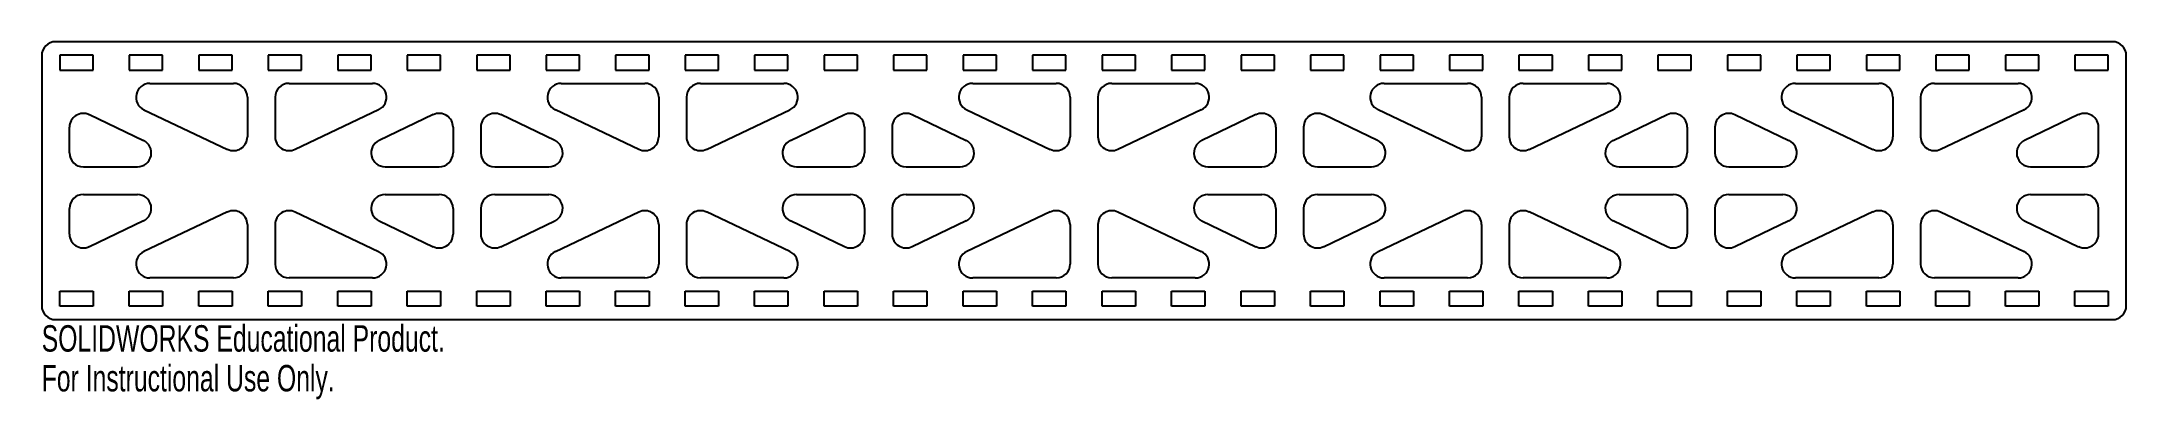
# Model space of a CAD drawing. Header units: inches. Extents: x -7.5 to 7.5, y -1.6 to 1.
import ezdxf

# ---------------------------------------------------------------- set-up
doc = ezdxf.new("R2010")
doc.units = ezdxf.units.IN
doc.header["$MEASUREMENT"] = 0
doc.styles.add('SLDTEXTSTYLE0', font='TXT', dxfattribs={"width": 0.7})

msp = doc.modelspace()

# ---------------------------------------------------------------- linework, layer by layer
at = {"color": 7, "linetype": 'Continuous', "lineweight": 25}
for p, q in [((7.4, 1), (-7.4, 1)), ((-7.13, 0.904), (-7.37, 0.904)), ((-7.37, 0.904), (-7.37, 0.796)), ((-7.13, 0.796), (-7.13, 0.904)), ((-6.63, 0.904), (-6.87, 0.904)), ((-6.87, 0.904), (-6.87, 0.796)), ((-6.63, 0.796), (-6.63, 0.904)), ((-6.13, 0.904), (-6.37, 0.904)), ((-6.37, 0.904), (-6.37, 0.796)), ((-6.13, 0.796), (-6.13, 0.904)), ((-5.63, 0.904), (-5.87, 0.904)), ((-5.87, 0.904), (-5.87, 0.796)), ((-5.63, 0.796), (-5.63, 0.904)), ((-5.13, 0.904), (-5.37, 0.904)), ((-5.37, 0.904), (-5.37, 0.796)), ((-5.13, 0.796), (-5.13, 0.904)), ((-4.63, 0.904), (-4.87, 0.904)), ((-4.87, 0.904), (-4.87, 0.796)), ((-4.63, 0.796), (-4.63, 0.904)), ((-4.13, 0.904), (-4.37, 0.904)), ((-4.37, 0.904), (-4.37, 0.796)), ((-4.13, 0.796), (-4.13, 0.904)), ((-3.63, 0.904), (-3.87, 0.904)), ((-3.87, 0.904), (-3.87, 0.796)), ((-3.63, 0.796), (-3.63, 0.904)), ((-3.13, 0.904), (-3.37, 0.904)), ((-3.37, 0.904), (-3.37, 0.796)), ((-3.13, 0.796), (-3.13, 0.904)), ((-2.63, 0.904), (-2.87, 0.904)), ((-2.87, 0.904), (-2.87, 0.796)), ((-2.63, 0.796), (-2.63, 0.904)), ((-2.13, 0.904), (-2.37, 0.904)), ((-2.37, 0.904), (-2.37, 0.796)), ((-2.13, 0.796), (-2.13, 0.904)), ((-1.63, 0.904), (-1.87, 0.904)), ((-1.87, 0.904), (-1.87, 0.796)), ((-1.63, 0.796), (-1.63, 0.904)), ((-1.13, 0.904), (-1.37, 0.904)), ((-1.37, 0.904), (-1.37, 0.796)), ((-1.13, 0.796), (-1.13, 0.904)), ((-0.63, 0.904), (-0.87, 0.904)), ((-0.87, 0.904), (-0.87, 0.796)), ((-0.63, 0.796), (-0.63, 0.904)), ((-0.13, 0.904), (-0.37, 0.904)), ((-0.37, 0.904), (-0.37, 0.796)), ((-0.13, 0.796), (-0.13, 0.904)), ((0.37, 0.904), (0.13, 0.904)), ((0.13, 0.904), (0.13, 0.796)), ((0.37, 0.796), (0.37, 0.904)), ((0.87, 0.904), (0.63, 0.904)), ((0.63, 0.904), (0.63, 0.796)), ((0.87, 0.796), (0.87, 0.904)), ((1.37, 0.904), (1.13, 0.904)), ((1.13, 0.904), (1.13, 0.796)), ((1.37, 0.796), (1.37, 0.904)), ((1.87, 0.904), (1.63, 0.904)), ((1.63, 0.904), (1.63, 0.796)), ((1.87, 0.796), (1.87, 0.904)), ((2.37, 0.904), (2.13, 0.904)), ((2.13, 0.904), (2.13, 0.796)), ((2.37, 0.796), (2.37, 0.904)), ((2.87, 0.904), (2.63, 0.904)), ((2.63, 0.904), (2.63, 0.796)), ((2.87, 0.796), (2.87, 0.904)), ((3.37, 0.904), (3.13, 0.904)), ((3.13, 0.904), (3.13, 0.796)), ((3.37, 0.796), (3.37, 0.904)), ((3.87, 0.904), (3.63, 0.904)), ((3.63, 0.904), (3.63, 0.796)), ((3.87, 0.796), (3.87, 0.904)), ((4.37, 0.904), (4.13, 0.904)), ((4.13, 0.904), (4.13, 0.796)), ((4.37, 0.796), (4.37, 0.904)), ((4.87, 0.904), (4.63, 0.904)), ((4.63, 0.904), (4.63, 0.796)), ((4.87, 0.796), (4.87, 0.904)), ((5.37, 0.904), (5.13, 0.904)), ((5.13, 0.904), (5.13, 0.796)), ((5.37, 0.796), (5.37, 0.904)), ((5.87, 0.904), (5.63, 0.904)), ((5.63, 0.904), (5.63, 0.796)), ((5.87, 0.796), (5.87, 0.904)), ((6.37, 0.904), (6.13, 0.904)), ((6.13, 0.904), (6.13, 0.796)), ((6.37, 0.796), (6.37, 0.904)), ((6.87, 0.904), (6.63, 0.904)), ((6.63, 0.904), (6.63, 0.796)), ((6.87, 0.796), (6.87, 0.904)), ((7.37, 0.904), (7.13, 0.904)), ((7.13, 0.904), (7.13, 0.796)), ((7.37, 0.796), (7.37, 0.904)), ((-7.5, 0.9), (-7.5, -0.9)), ((-7.37, 0.796), (-7.13, 0.796)), ((-6.87, 0.796), (-6.63, 0.796)), ((-6.37, 0.796), (-6.13, 0.796)), ((-5.87, 0.796), (-5.63, 0.796)), ((-5.37, 0.796), (-5.13, 0.796)), ((-4.87, 0.796), (-4.63, 0.796)), ((-4.37, 0.796), (-4.13, 0.796)), ((-3.87, 0.796), (-3.63, 0.796)), ((-3.37, 0.796), (-3.13, 0.796)), ((-2.87, 0.796), (-2.63, 0.796)), ((-2.37, 0.796), (-2.13, 0.796)), ((-1.87, 0.796), (-1.63, 0.796)), ((-1.37, 0.796), (-1.13, 0.796)), ((-0.87, 0.796), (-0.63, 0.796)), ((-0.37, 0.796), (-0.13, 0.796)), ((0.13, 0.796), (0.37, 0.796)), ((0.63, 0.796), (0.87, 0.796)), ((1.13, 0.796), (1.37, 0.796)), ((1.63, 0.796), (1.87, 0.796)), ((2.13, 0.796), (2.37, 0.796)), ((2.63, 0.796), (2.87, 0.796)), ((3.13, 0.796), (3.37, 0.796)), ((3.63, 0.796), (3.87, 0.796)), ((4.13, 0.796), (4.37, 0.796)), ((4.63, 0.796), (4.87, 0.796)), ((5.13, 0.796), (5.37, 0.796)), ((5.63, 0.796), (5.87, 0.796)), ((6.13, 0.796), (6.37, 0.796)), ((6.63, 0.796), (6.87, 0.796)), ((7.13, 0.796), (7.37, 0.796)), ((7.5, -0.9), (7.5, 0.9)), ((-6.721, 0.7), (-6.12, 0.7)), ((-5.72, 0.7), (-5.119, 0.7)), ((-3.761, 0.7), (-3.16, 0.7)), ((-2.76, 0.7), (-2.159, 0.7)), ((-0.801, 0.7), (-0.2, 0.7)), ((0.2, 0.7), (0.801, 0.7)), ((2.159, 0.7), (2.76, 0.7)), ((3.16, 0.7), (3.761, 0.7)), ((5.119, 0.7), (5.72, 0.7)), ((6.12, 0.7), (6.721, 0.7)), ((-7.157, 0.475), (-6.768, 0.29)), ((-6.764, 0.51), (-6.163, 0.225)), ((-6.02, 0.6), (-6.02, 0.316)), ((-5.82, 0.6), (-5.82, 0.316)), ((-5.076, 0.51), (-5.677, 0.225)), ((-4.683, 0.475), (-5.072, 0.29)), ((-3.808, 0.29), (-4.197, 0.475)), ((-3.203, 0.225), (-3.804, 0.51)), ((-3.06, 0.6), (-3.06, 0.316)), ((-2.86, 0.6), (-2.86, 0.316)), ((-2.717, 0.225), (-2.116, 0.51)), ((-2.112, 0.29), (-1.723, 0.475)), ((-1.237, 0.475), (-0.848, 0.29)), ((-0.844, 0.51), (-0.243, 0.225)), ((-0.1, 0.6), (-0.1, 0.316)), ((0.1, 0.6), (0.1, 0.316)), ((0.844, 0.51), (0.243, 0.225)), ((1.237, 0.475), (0.848, 0.29)), ((2.112, 0.29), (1.723, 0.475)), ((2.717, 0.225), (2.116, 0.51)), ((2.86, 0.6), (2.86, 0.316)), ((3.06, 0.6), (3.06, 0.316)), ((3.203, 0.225), (3.804, 0.51)), ((3.808, 0.29), (4.197, 0.475)), ((4.683, 0.475), (5.072, 0.29)), ((5.076, 0.51), (5.677, 0.225)), ((5.82, 0.6), (5.82, 0.316)), ((6.02, 0.6), (6.02, 0.316)), ((6.764, 0.51), (6.163, 0.225)), ((7.157, 0.475), (6.768, 0.29)), ((-7.3, 0.2), (-7.3, 0.384)), ((-4.54, 0.384), (-4.54, 0.2)), ((-4.34, 0.384), (-4.34, 0.2)), ((-1.58, 0.384), (-1.58, 0.2)), ((-1.38, 0.384), (-1.38, 0.2)), ((1.38, 0.384), (1.38, 0.2)), ((1.58, 0.384), (1.58, 0.2)), ((4.34, 0.384), (4.34, 0.2)), ((4.54, 0.384), (4.54, 0.2)), ((7.3, 0.2), (7.3, 0.384)), ((-7.2, 0.1), (-6.811, 0.1)), ((-5.029, 0.1), (-4.64, 0.1)), ((-4.24, 0.1), (-3.851, 0.1)), ((-2.069, 0.1), (-1.68, 0.1)), ((-1.28, 0.1), (-0.891, 0.1)), ((0.891, 0.1), (1.28, 0.1)), ((1.68, 0.1), (2.069, 0.1)), ((3.851, 0.1), (4.24, 0.1)), ((4.64, 0.1), (5.029, 0.1)), ((6.811, 0.1), (7.2, 0.1)), ((-7.2, -0.1), (-6.811, -0.1)), ((-5.029, -0.1), (-4.64, -0.1)), ((-4.24, -0.1), (-3.851, -0.1)), ((-2.069, -0.1), (-1.68, -0.1)), ((-1.28, -0.1), (-0.891, -0.1)), ((0.891, -0.1), (1.28, -0.1)), ((1.68, -0.1), (2.069, -0.1)), ((3.851, -0.1), (4.24, -0.1)), ((4.64, -0.1), (5.029, -0.1)), ((6.811, -0.1), (7.2, -0.1)), ((-7.3, -0.384), (-7.3, -0.2)), ((-6.768, -0.29), (-7.157, -0.475)), ((-6.163, -0.225), (-6.764, -0.51)), ((-5.677, -0.225), (-5.076, -0.51)), ((-5.072, -0.29), (-4.683, -0.475)), ((-4.54, -0.2), (-4.54, -0.384)), ((-4.34, -0.2), (-4.34, -0.384)), ((-4.197, -0.475), (-3.808, -0.29)), ((-3.804, -0.51), (-3.203, -0.225)), ((-2.116, -0.51), (-2.717, -0.225)), ((-1.723, -0.475), (-2.112, -0.29)), ((-1.58, -0.2), (-1.58, -0.384)), ((-1.38, -0.2), (-1.38, -0.384)), ((-0.848, -0.29), (-1.237, -0.475)), ((-0.243, -0.225), (-0.844, -0.51)), ((0.243, -0.225), (0.844, -0.51)), ((0.848, -0.29), (1.237, -0.475)), ((1.38, -0.2), (1.38, -0.384)), ((1.58, -0.2), (1.58, -0.384)), ((1.723, -0.475), (2.112, -0.29)), ((2.116, -0.51), (2.717, -0.225)), ((3.804, -0.51), (3.203, -0.225)), ((4.197, -0.475), (3.808, -0.29)), ((4.34, -0.2), (4.34, -0.384)), ((4.54, -0.2), (4.54, -0.384)), ((5.072, -0.29), (4.683, -0.475)), ((5.677, -0.225), (5.076, -0.51)), ((6.163, -0.225), (6.764, -0.51)), ((6.768, -0.29), (7.157, -0.475)), ((7.3, -0.384), (7.3, -0.2)), ((-6.02, -0.316), (-6.02, -0.6)), ((-5.82, -0.316), (-5.82, -0.6)), ((-3.06, -0.316), (-3.06, -0.6)), ((-2.86, -0.316), (-2.86, -0.6)), ((-0.1, -0.316), (-0.1, -0.6)), ((0.1, -0.316), (0.1, -0.6)), ((2.86, -0.316), (2.86, -0.6)), ((3.06, -0.316), (3.06, -0.6)), ((5.82, -0.316), (5.82, -0.6)), ((6.02, -0.316), (6.02, -0.6)), ((-6.12, -0.7), (-6.721, -0.7)), ((-5.119, -0.7), (-5.72, -0.7)), ((-3.16, -0.7), (-3.761, -0.7)), ((-2.159, -0.7), (-2.76, -0.7)), ((-0.2, -0.7), (-0.801, -0.7)), ((0.801, -0.7), (0.2, -0.7)), ((2.76, -0.7), (2.159, -0.7)), ((3.761, -0.7), (3.16, -0.7)), ((5.72, -0.7), (5.119, -0.7)), ((6.721, -0.7), (6.12, -0.7)), ((-7.37, -0.904), (-7.37, -0.796)), ((-7.37, -0.796), (-7.13, -0.796)), ((-7.13, -0.796), (-7.13, -0.904)), ((-6.87, -0.904), (-6.87, -0.796)), ((-6.87, -0.796), (-6.63, -0.796)), ((-6.63, -0.796), (-6.63, -0.904)), ((-6.37, -0.904), (-6.37, -0.796)), ((-6.37, -0.796), (-6.13, -0.796)), ((-6.13, -0.796), (-6.13, -0.904)), ((-5.87, -0.904), (-5.87, -0.796)), ((-5.87, -0.796), (-5.63, -0.796)), ((-5.63, -0.796), (-5.63, -0.904)), ((-5.37, -0.904), (-5.37, -0.796)), ((-5.37, -0.796), (-5.13, -0.796)), ((-5.13, -0.796), (-5.13, -0.904)), ((-4.87, -0.904), (-4.87, -0.796)), ((-4.87, -0.796), (-4.63, -0.796)), ((-4.63, -0.796), (-4.63, -0.904)), ((-4.37, -0.904), (-4.37, -0.796)), ((-4.37, -0.796), (-4.13, -0.796)), ((-4.13, -0.796), (-4.13, -0.904)), ((-3.87, -0.904), (-3.87, -0.796)), ((-3.87, -0.796), (-3.63, -0.796)), ((-3.63, -0.796), (-3.63, -0.904)), ((-3.37, -0.904), (-3.37, -0.796)), ((-3.37, -0.796), (-3.13, -0.796)), ((-3.13, -0.796), (-3.13, -0.904)), ((-2.87, -0.904), (-2.87, -0.796)), ((-2.87, -0.796), (-2.63, -0.796)), ((-2.63, -0.796), (-2.63, -0.904)), ((-2.37, -0.904), (-2.37, -0.796)), ((-2.37, -0.796), (-2.13, -0.796)), ((-2.13, -0.796), (-2.13, -0.904)), ((-1.87, -0.904), (-1.87, -0.796)), ((-1.87, -0.796), (-1.63, -0.796)), ((-1.63, -0.796), (-1.63, -0.904)), ((-1.37, -0.904), (-1.37, -0.796)), ((-1.37, -0.796), (-1.13, -0.796)), ((-1.13, -0.796), (-1.13, -0.904)), ((-0.87, -0.904), (-0.87, -0.796)), ((-0.87, -0.796), (-0.63, -0.796)), ((-0.63, -0.796), (-0.63, -0.904)), ((-0.37, -0.904), (-0.37, -0.796)), ((-0.37, -0.796), (-0.13, -0.796)), ((-0.13, -0.796), (-0.13, -0.904)), ((0.13, -0.904), (0.13, -0.796)), ((0.13, -0.796), (0.37, -0.796)), ((0.37, -0.796), (0.37, -0.904)), ((0.63, -0.904), (0.63, -0.796)), ((0.63, -0.796), (0.87, -0.796)), ((0.87, -0.796), (0.87, -0.904)), ((1.13, -0.904), (1.13, -0.796)), ((1.13, -0.796), (1.37, -0.796)), ((1.37, -0.796), (1.37, -0.904)), ((1.63, -0.904), (1.63, -0.796)), ((1.63, -0.796), (1.87, -0.796)), ((1.87, -0.796), (1.87, -0.904)), ((2.13, -0.904), (2.13, -0.796)), ((2.13, -0.796), (2.37, -0.796)), ((2.37, -0.796), (2.37, -0.904)), ((2.63, -0.904), (2.63, -0.796)), ((2.63, -0.796), (2.87, -0.796)), ((2.87, -0.796), (2.87, -0.904)), ((3.13, -0.904), (3.13, -0.796)), ((3.13, -0.796), (3.37, -0.796)), ((3.37, -0.796), (3.37, -0.904)), ((3.63, -0.904), (3.63, -0.796)), ((3.63, -0.796), (3.87, -0.796)), ((3.87, -0.796), (3.87, -0.904)), ((4.13, -0.904), (4.13, -0.796)), ((4.13, -0.796), (4.37, -0.796)), ((4.37, -0.796), (4.37, -0.904)), ((4.63, -0.904), (4.63, -0.796)), ((4.63, -0.796), (4.87, -0.796)), ((4.87, -0.796), (4.87, -0.904)), ((5.13, -0.904), (5.13, -0.796)), ((5.13, -0.796), (5.37, -0.796)), ((5.37, -0.796), (5.37, -0.904)), ((5.63, -0.904), (5.63, -0.796)), ((5.63, -0.796), (5.87, -0.796)), ((5.87, -0.796), (5.87, -0.904)), ((6.13, -0.904), (6.13, -0.796)), ((6.13, -0.796), (6.37, -0.796)), ((6.37, -0.796), (6.37, -0.904)), ((6.63, -0.904), (6.63, -0.796)), ((6.63, -0.796), (6.87, -0.796)), ((6.87, -0.796), (6.87, -0.904)), ((7.13, -0.904), (7.13, -0.796)), ((7.13, -0.796), (7.37, -0.796)), ((7.37, -0.796), (7.37, -0.904)), ((-7.4, -1), (7.4, -1)), ((-7.13, -0.904), (-7.37, -0.904)), ((-6.63, -0.904), (-6.87, -0.904)), ((-6.13, -0.904), (-6.37, -0.904)), ((-5.63, -0.904), (-5.87, -0.904)), ((-5.13, -0.904), (-5.37, -0.904)), ((-4.63, -0.904), (-4.87, -0.904)), ((-4.13, -0.904), (-4.37, -0.904)), ((-3.63, -0.904), (-3.87, -0.904)), ((-3.13, -0.904), (-3.37, -0.904)), ((-2.63, -0.904), (-2.87, -0.904)), ((-2.13, -0.904), (-2.37, -0.904)), ((-1.63, -0.904), (-1.87, -0.904)), ((-1.13, -0.904), (-1.37, -0.904)), ((-0.63, -0.904), (-0.87, -0.904)), ((-0.13, -0.904), (-0.37, -0.904)), ((0.37, -0.904), (0.13, -0.904)), ((0.87, -0.904), (0.63, -0.904)), ((1.37, -0.904), (1.13, -0.904)), ((1.87, -0.904), (1.63, -0.904)), ((2.37, -0.904), (2.13, -0.904)), ((2.87, -0.904), (2.63, -0.904)), ((3.37, -0.904), (3.13, -0.904)), ((3.87, -0.904), (3.63, -0.904)), ((4.37, -0.904), (4.13, -0.904)), ((4.87, -0.904), (4.63, -0.904)), ((5.37, -0.904), (5.13, -0.904)), ((5.87, -0.904), (5.63, -0.904)), ((6.37, -0.904), (6.13, -0.904)), ((6.87, -0.904), (6.63, -0.904)), ((7.37, -0.904), (7.13, -0.904))]:
    msp.add_line(p, q, dxfattribs=at)
for centre, start, end in [((-7.4, 0.9), 90, 180), ((7.4, 0.9), 0, 90), ((-6.721, 0.6), 90, 244.6871), ((-6.12, 0.6), 0, 90), ((-5.72, 0.6), 90, 180), ((-5.119, 0.6), 295.3129, 90), ((-3.761, 0.6), 90, 244.6871), ((-3.16, 0.6), 0, 90), ((-2.76, 0.6), 90, 180), ((-2.159, 0.6), 295.3129, 90), ((-0.801, 0.6), 90, 244.6871), ((-0.2, 0.6), 0, 90), ((0.2, 0.6), 90, 180), ((0.801, 0.6), 295.3129, 90), ((2.159, 0.6), 90, 244.6871), ((2.76, 0.6), 0, 90), ((3.16, 0.6), 90, 180), ((3.761, 0.6), 295.3129, 90), ((5.119, 0.6), 90, 244.6871), ((5.72, 0.6), 0, 90), ((6.12, 0.6), 90, 180), ((6.721, 0.6), 295.3129, 90), ((-7.2, 0.384), 64.6871, 180), ((-4.64, 0.384), 0, 115.3129), ((-4.24, 0.384), 64.6871, 180), ((-1.68, 0.384), 0, 115.3129), ((-1.28, 0.384), 64.6871, 180), ((1.28, 0.384), 0, 115.3129), ((1.68, 0.384), 64.6871, 180), ((4.24, 0.384), 0, 115.3129), ((4.64, 0.384), 64.6871, 180), ((7.2, 0.384), 0, 115.3129), ((-6.12, 0.316), 244.6871, 0), ((-5.72, 0.316), 180, 295.3129), ((-3.16, 0.316), 244.6871, 0), ((-2.76, 0.316), 180, 295.3129), ((-0.2, 0.316), 244.6871, 0), ((0.2, 0.316), 180, 295.3129), ((2.76, 0.316), 244.6871, 0), ((3.16, 0.316), 180, 295.3129), ((5.72, 0.316), 244.6871, 0), ((6.12, 0.316), 180, 295.3129), ((-7.2, 0.2), 180, 270), ((-6.811, 0.2), 270, 64.6871), ((-5.029, 0.2), 115.3129, 270), ((-4.64, 0.2), 270, 0), ((-4.24, 0.2), 180, 270), ((-3.851, 0.2), 270, 64.6871), ((-2.069, 0.2), 115.3129, 270), ((-1.68, 0.2), 270, 0), ((-1.28, 0.2), 180, 270), ((-0.891, 0.2), 270, 64.6871), ((0.891, 0.2), 115.3129, 270), ((1.28, 0.2), 270, 0), ((1.68, 0.2), 180, 270), ((2.069, 0.2), 270, 64.6871), ((3.851, 0.2), 115.3129, 270), ((4.24, 0.2), 270, 0), ((4.64, 0.2), 180, 270), ((5.029, 0.2), 270, 64.6871), ((6.811, 0.2), 115.3129, 270), ((7.2, 0.2), 270, 0), ((-7.2, -0.2), 90, 180), ((-6.811, -0.2), 295.3129, 90), ((-5.029, -0.2), 90, 244.6871), ((-4.64, -0.2), 0, 90), ((-4.24, -0.2), 90, 180), ((-3.851, -0.2), 295.3129, 90), ((-2.069, -0.2), 90, 244.6871), ((-1.68, -0.2), 0, 90), ((-1.28, -0.2), 90, 180), ((-0.891, -0.2), 295.3129, 90), ((0.891, -0.2), 90, 244.6871), ((1.28, -0.2), 0, 90), ((1.68, -0.2), 90, 180), ((2.069, -0.2), 295.3129, 90), ((3.851, -0.2), 90, 244.6871), ((4.24, -0.2), 0, 90), ((4.64, -0.2), 90, 180), ((5.029, -0.2), 295.3129, 90), ((6.811, -0.2), 90, 244.6871), ((7.2, -0.2), 0, 90), ((-6.12, -0.316), 0, 115.3129), ((-5.72, -0.316), 64.6871, 180), ((-3.16, -0.316), 0, 115.3129), ((-2.76, -0.316), 64.6871, 180), ((-0.2, -0.316), 0, 115.3129), ((0.2, -0.316), 64.6871, 180), ((2.76, -0.316), 0, 115.3129), ((3.16, -0.316), 64.6871, 180), ((5.72, -0.316), 0, 115.3129), ((6.12, -0.316), 64.6871, 180), ((-7.2, -0.384), 180, 295.3129), ((-4.64, -0.384), 244.6871, 0), ((-4.24, -0.384), 180, 295.3129), ((-1.68, -0.384), 244.6871, 0), ((-1.28, -0.384), 180, 295.3129), ((1.28, -0.384), 244.6871, 0), ((1.68, -0.384), 180, 295.3129), ((4.24, -0.384), 244.6871, 0), ((4.64, -0.384), 180, 295.3129), ((7.2, -0.384), 244.6871, 0), ((-6.721, -0.6), 115.3129, 270), ((-6.12, -0.6), 270, 0), ((-5.72, -0.6), 180, 270), ((-5.119, -0.6), 270, 64.6871), ((-3.761, -0.6), 115.3129, 270), ((-3.16, -0.6), 270, 0), ((-2.76, -0.6), 180, 270), ((-2.159, -0.6), 270, 64.6871), ((-0.801, -0.6), 115.3129, 270), ((-0.2, -0.6), 270, 0), ((0.2, -0.6), 180, 270), ((0.801, -0.6), 270, 64.6871), ((2.159, -0.6), 115.3129, 270), ((2.76, -0.6), 270, 0), ((3.16, -0.6), 180, 270), ((3.761, -0.6), 270, 64.6871), ((5.119, -0.6), 115.3129, 270), ((5.72, -0.6), 270, 0), ((6.12, -0.6), 180, 270), ((6.721, -0.6), 270, 64.6871), ((-7.4, -0.9), 180, 270), ((7.4, -0.9), 270, 0)]:
    msp.add_arc(centre, 0.1, start, end, dxfattribs=at)

# ---------------------------------------------------------------- texts
at = {"color": 7, "linetype": 'Continuous', "char_height": 0.1903, "attachment_point": 1, "style": 'SLDTEXTSTYLE0'}
for s, insert in [('SOLIDWORKS Educational Product.', (-7.5, -1.04)), ('For Instructional Use Only.', (-7.5, -1.326))]:
    msp.add_mtext(s, dxfattribs=dict(at, insert=insert))

doc.saveas('drawing.dxf')
